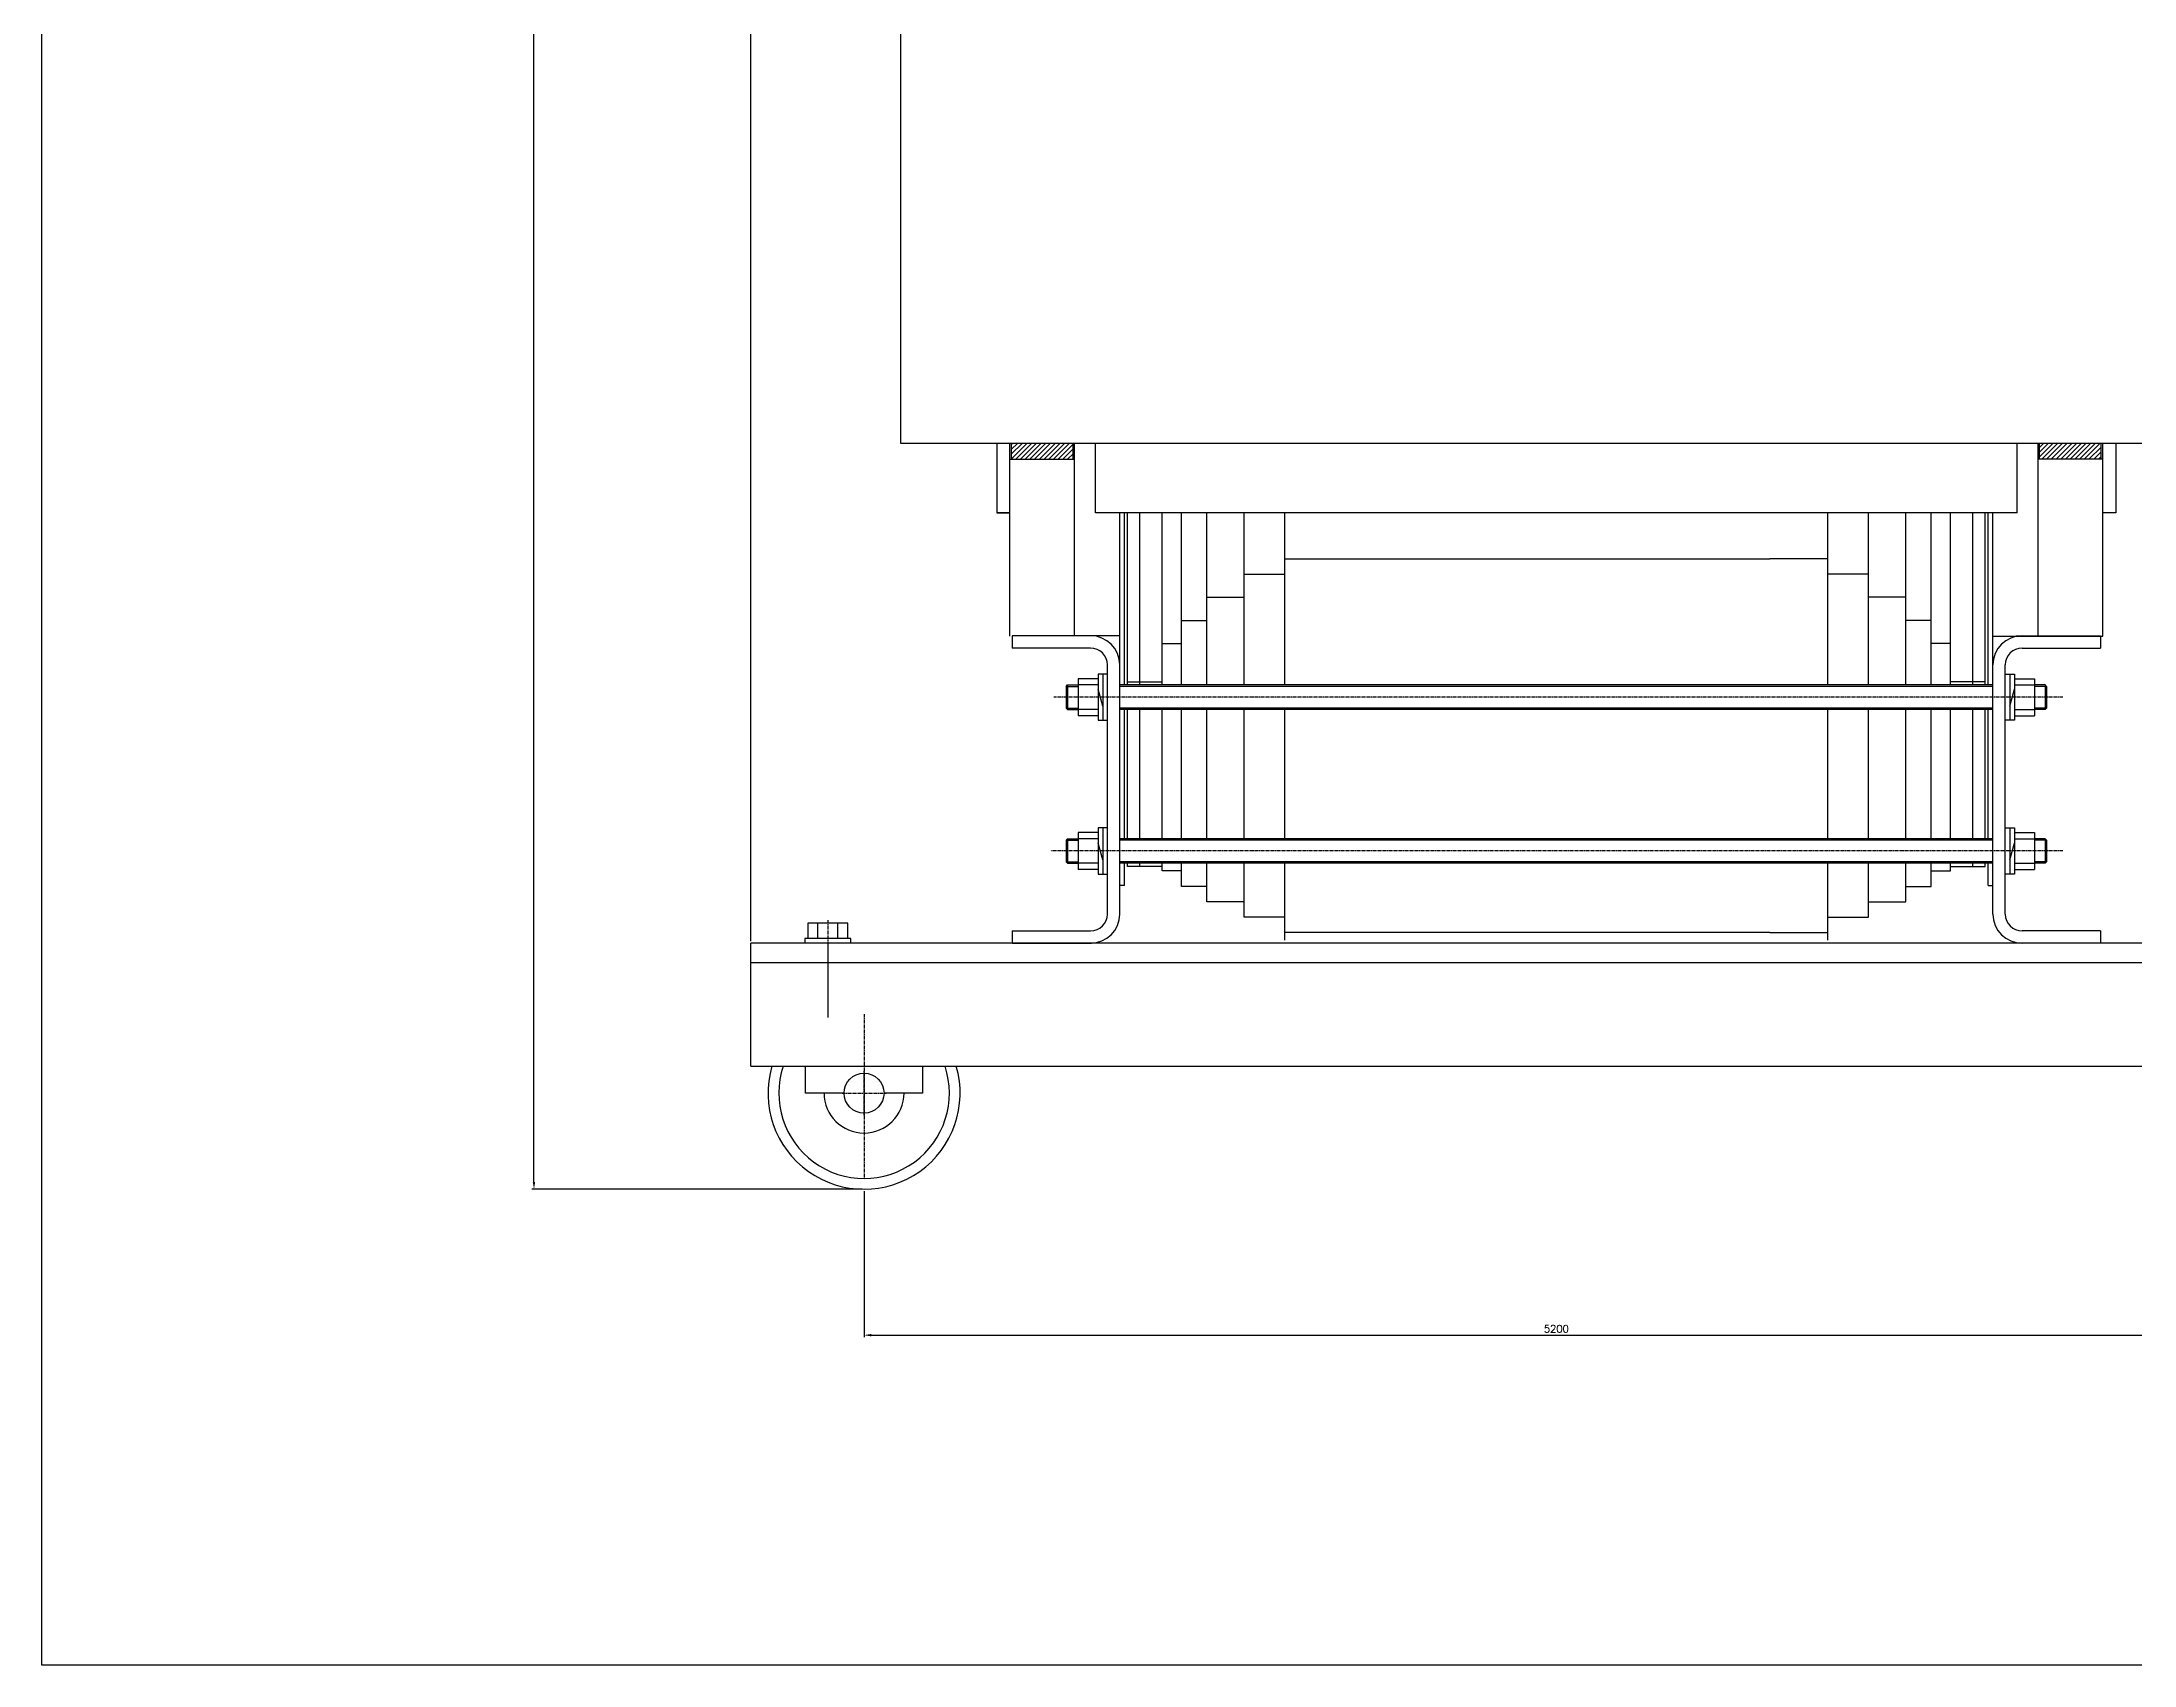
# Model space of a CAD drawing. Header units: millimetres. Extents: x 1341 to 37388, y -13954 to 1849.
# Drawn here: x 32658 to 33444, y -5621 to -5011 of the extents above; entities that cross this region are included whole.
import ezdxf

# ---------------------------------------------------------------- set-up
doc = ezdxf.new("R2010")
doc.units = ezdxf.units.MM
doc.linetypes.add('CENTER', pattern=[2, 1.25, -0.25, 0.25, -0.25])
doc.linetypes.add('DASHED', pattern=[0.2067, 0.1654, -0.0413])
for name, color, linetype in [('02', 3, 'DASHED'), ('03', 4, 'Continuous'), ('04', 5, 'CENTER'), ('05', 6, 'Continuous'), ('11', 1, 'Continuous')]:
    doc.layers.add(name, color=color, linetype=linetype)
doc.styles.add('ROMANS', font='romans.shx')
doc.styles.get("Standard").update_dxf_attribs({"font": 'arial.ttf'})
doc.dimstyles.new('ISO-25', dxfattribs={"dimtxt": 2.5, "dimasz": 2.5, "dimexe": 1.25, "dimexo": 0.625, "dimtad": 1, "dimtxsty": 'Standard', "dimcen": 2.5, "dimadec": 0, "dimazin": 0, "dimtfac": 1, "dimtmove": 0, "dimatfit": 3, "dimfxl": 1, "dimarcsym": 0})

# ---------------------------------------------------------------- blocks, each defined once
blk = doc.blocks.new('*D71')
at = {"layer": '03', "color": 2, "lineweight": -2, "transparency": 16777216}
for p, q in [((32935.18, -4132.24), (32842.26, -4132.24)), ((32843.01, -5439.49), (32843.01, -4134.99)), ((32966.24, -5442.24), (32842.26, -5442.24))]:
    blk.add_line(p, q, dxfattribs=at)
at = {"layer": '03', "color": 2, "transparency": 16777216}
for points in [[(32842.55, -4134.99), (32843.47, -4134.99), (32843.01, -4132.24)], [(32842.55, -5439.49), (32843.47, -5439.49), (32843.01, -5442.24)]]:
    blk.add_solid(points, dxfattribs=at)
at = {"layer": 'Defpoints', "color": 0, "transparency": 16777216}
for p in [(32843.01, -4132.24), (32935.93, -4132.24), (32966.99, -5442.24)]:
    blk.add_point(p, dxfattribs=at)
at = {"layer": '03', "color": 3, "transparency": 16777216, "insert": (32840.64, -4787.24), "char_height": 2.75, "attachment_point": 5, "rotation": 90, "style": 'ROMANS'}
blk.add_mtext('13100', dxfattribs=at)
blk = doc.blocks.new('*D72')
at = {"layer": '03', "color": 2, "lineweight": -2, "transparency": 16777216}
for p, q in [((32924.51, -5349.13), (32924.51, -4074.16)), ((32927.26, -4074.91), (33541.76, -4074.91)), ((33544.51, -4785.26), (33544.51, -4074.16))]:
    blk.add_line(p, q, dxfattribs=at)
at = {"layer": '03', "color": 2, "transparency": 16777216}
for points in [[(32927.26, -4074.45), (32927.26, -4075.37), (32924.51, -4074.91)], [(33541.76, -4074.45), (33541.76, -4075.37), (33544.51, -4074.91)]]:
    blk.add_solid(points, dxfattribs=at)
at = {"layer": 'Defpoints', "color": 0, "transparency": 16777216}
for p in [(33544.51, -4074.91), (33544.51, -4786.01), (32924.51, -5349.88)]:
    blk.add_point(p, dxfattribs=at)
at = {"layer": '03', "color": 3, "transparency": 16777216, "insert": (33234.51, -4072.53), "char_height": 2.75, "attachment_point": 5, "style": 'ROMANS'}
blk.add_mtext('6200', dxfattribs=at)
blk = doc.blocks.new('*D73')
at = {"layer": '03', "color": 2, "lineweight": -2, "transparency": 16777216}
for p, q in [((32966.99, -5442.99), (32966.99, -5497.79)), ((33486.99, -5442.99), (33486.99, -5497.79)), ((32969.74, -5497.04), (33484.24, -5497.04))]:
    blk.add_line(p, q, dxfattribs=at)
at = {"layer": '03', "color": 2, "transparency": 16777216}
for points in [[(32969.74, -5496.58), (32969.74, -5497.5), (32966.99, -5497.04)], [(33484.24, -5496.58), (33484.24, -5497.5), (33486.99, -5497.04)]]:
    blk.add_solid(points, dxfattribs=at)
at = {"layer": 'Defpoints', "color": 0, "transparency": 16777216}
for p in [(32966.99, -5442.24), (33486.99, -5442.24), (33486.99, -5497.04)]:
    blk.add_point(p, dxfattribs=at)
at = {"layer": '03', "color": 3, "transparency": 16777216, "insert": (33226.99, -5494.66), "char_height": 2.75, "attachment_point": 5, "style": 'ROMANS'}
blk.add_mtext('5200', dxfattribs=at)

msp = doc.modelspace()

# ---------------------------------------------------------------- hatches: boundary and pattern name
at = {"layer": '05'}
h = msp.add_hatch(dxfattribs=at)
h.set_pattern_fill('ANSI31', color=3, scale=10, style=0)
h.set_pattern_definition([(45, (35147.73, -6776.1635), (-0.8838835, 0.8838835), [])])
h.paths.add_polyline_path([(33022.42, -4374.7), (33045.51, -4374.7), (33045.51, -4368.81), (33022.42, -4368.81)])
h.paths.add_polyline_path([(33408.47, -4374.7), (33431.56, -4374.7), (33431.56, -4368.81), (33408.47, -4368.81)])
h.paths.add_polyline_path([(33045.51, -5162.27), (33022.42, -5162.27), (33022.42, -5168.15), (33045.51, -5168.15)])
h.paths.add_polyline_path([(33431.56, -5168.15), (33431.56, -5162.27), (33408.47, -5162.27), (33408.47, -5168.15)])

# ---------------------------------------------------------------- linework, layer by layer
at = {"layer": '02'}
msp.add_line((33529.46, -5357.21), (32924.51, -5357.21), dxfattribs=at)
at = {"layer": '03'}
for p, q in [((32980.8, -5162.27), (32980.8, -4374.7)), ((33490.5, -5162.27), (32980.8, -5162.27)), ((33016.88, -5162.27), (33016.88, -5188.24)), ((33021.77, -5234.54), (33021.77, -5162.27)), ((33046.02, -5234.43), (33046.02, -5162.27)), ((33053.85, -5188.24), (33053.85, -5162.27)), ((33400.13, -5188.24), (33400.13, -5162.27)), ((33407.96, -5234.54), (33407.96, -5162.27)), ((33432.21, -5234.54), (33432.21, -5162.27)), ((33437.1, -5162.27), (33437.1, -5188.24)), ((33021.77, -5168.15), (33046.02, -5168.15)), ((33432.21, -5168.15), (33407.96, -5168.15)), ((33021.77, -5188.24), (33016.88, -5188.24)), ((33016.88, -5188.24), (33021.77, -5188.24)), ((33400.13, -5188.24), (33053.85, -5188.24)), ((33063.02, -5328.23), (33063.02, -5188.24)), ((33064.85, -5252.9), (33064.85, -5188.24)), ((33389.13, -5252.9), (33389.13, -5188.24)), ((33390.96, -5328.23), (33390.96, -5188.24)), ((33437.1, -5188.24), (33432.21, -5188.24)), ((33063.02, -5234.43), (33022.61, -5234.43)), ((33022.61, -5234.43), (33022.61, -5239.04)), ((33052.05, -5239.04), (33022.61, -5239.04)), ((33390.96, -5234.54), (33432.21, -5234.54)), ((33401.93, -5234.43), (33431.37, -5234.43)), ((33401.93, -5239.04), (33431.37, -5239.04)), ((33431.37, -5234.43), (33431.37, -5239.04)), ((33054.94, -5248.86), (33054.94, -5266.18)), ((33058.4, -5248.86), (33054.94, -5248.86)), ((33056.67, -5248.86), (33056.67, -5266.18)), ((33058.4, -5338.91), (33058.4, -5245.39)), ((33058.4, -5266.18), (33058.4, -5248.86)), ((33063.02, -5338.91), (33063.02, -5245.39)), ((33390.96, -5338.91), (33390.96, -5245.39)), ((33395.58, -5338.91), (33395.58, -5245.39)), ((33395.58, -5266.18), (33395.58, -5248.86)), ((33395.58, -5248.86), (33399.04, -5248.86)), ((33397.31, -5248.86), (33397.31, -5266.18)), ((33399.04, -5248.86), (33399.04, -5266.18)), ((33042.85, -5253.48), (33043.43, -5252.9)), ((33042.85, -5253.48), (33042.85, -5261.56)), ((33042.85, -5253.48), (33047.43, -5253.48)), ((33043.43, -5252.9), (33043.43, -5262.13)), ((33043.43, -5252.9), (33047.43, -5252.9)), ((33047.43, -5250.59), (33047.43, -5264.44)), ((33054.94, -5250.59), (33047.43, -5250.59)), ((33054.94, -5252.9), (33047.43, -5252.9)), ((33056.71, -5260.81), (33054.94, -5254.54)), ((33390.96, -5252.9), (33063.02, -5252.9)), ((33390.96, -5253.48), (33063.02, -5253.48)), ((33397.27, -5260.81), (33399.04, -5254.54)), ((33399.04, -5250.59), (33406.54, -5250.59)), ((33399.04, -5252.9), (33406.54, -5252.9)), ((33406.54, -5250.59), (33406.54, -5264.44)), ((33410.55, -5252.9), (33406.54, -5252.9)), ((33411.13, -5253.48), (33406.54, -5253.48)), ((33411.13, -5253.48), (33410.55, -5252.9)), ((33410.55, -5252.9), (33410.55, -5262.13)), ((33411.13, -5253.48), (33411.13, -5261.56)), ((33042.85, -5261.56), (33043.43, -5262.13)), ((33042.85, -5261.56), (33047.43, -5261.56)), ((33043.43, -5262.13), (33047.43, -5262.13)), ((33054.94, -5262.13), (33047.43, -5262.13)), ((33054.94, -5264.44), (33047.43, -5264.44)), ((33390.96, -5261.56), (33063.02, -5261.56)), ((33390.96, -5262.13), (33063.02, -5262.13)), ((33064.85, -5310.63), (33064.85, -5262.13)), ((33389.13, -5310.63), (33389.13, -5262.13)), ((33399.04, -5262.13), (33406.54, -5262.13)), ((33399.04, -5264.44), (33406.54, -5264.44)), ((33411.13, -5261.56), (33406.54, -5261.56)), ((33410.55, -5262.13), (33406.54, -5262.13)), ((33411.13, -5261.56), (33410.55, -5262.13)), ((33054.94, -5266.18), (33058.4, -5266.18)), ((33399.04, -5266.18), (33395.58, -5266.18)), ((33395.58, -5295.04), (33395.58, -5277.72)), ((33042.85, -5311.2), (33043.43, -5310.63)), ((33042.85, -5311.2), (33042.85, -5319.28)), ((33042.85, -5311.2), (33047.43, -5311.2)), ((33043.43, -5310.63), (33043.43, -5319.86)), ((33043.43, -5310.63), (33047.43, -5310.63)), ((33054.94, -5308.32), (33047.43, -5308.32)), ((33047.43, -5308.32), (33047.43, -5322.17)), ((33054.94, -5310.63), (33047.43, -5310.63)), ((33054.94, -5306.58), (33054.94, -5323.9)), ((33058.4, -5306.58), (33054.94, -5306.58)), ((33056.67, -5306.58), (33056.67, -5323.9)), ((33058.4, -5323.9), (33058.4, -5306.58)), ((33390.96, -5310.63), (33063.02, -5310.63)), ((33390.96, -5311.2), (33063.02, -5311.2)), ((33395.58, -5306.58), (33399.04, -5306.58)), ((33395.58, -5323.9), (33395.58, -5306.58)), ((33397.31, -5306.58), (33397.31, -5323.9)), ((33399.04, -5306.58), (33399.04, -5323.9)), ((33399.04, -5308.32), (33406.54, -5308.32)), ((33399.04, -5310.63), (33406.54, -5310.63)), ((33406.54, -5308.32), (33406.54, -5322.17)), ((33410.55, -5310.63), (33406.54, -5310.63)), ((33411.13, -5311.2), (33406.54, -5311.2)), ((33410.55, -5310.63), (33410.55, -5319.86)), ((33411.13, -5311.2), (33410.55, -5310.63)), ((33411.13, -5311.2), (33411.13, -5319.28)), ((33042.85, -5319.28), (33043.43, -5319.86)), ((33042.85, -5319.28), (33047.43, -5319.28)), ((33043.43, -5319.86), (33047.43, -5319.86)), ((33054.94, -5319.86), (33047.43, -5319.86)), ((33056.71, -5318.54), (33054.94, -5312.26)), ((33390.96, -5319.28), (33063.02, -5319.28)), ((33390.96, -5319.86), (33063.02, -5319.86)), ((33064.85, -5328.23), (33064.85, -5319.86)), ((33389.13, -5328.23), (33389.13, -5319.86)), ((33397.27, -5318.54), (33399.04, -5312.26)), ((33399.04, -5319.86), (33406.54, -5319.86)), ((33411.13, -5319.28), (33406.54, -5319.28)), ((33410.55, -5319.86), (33406.54, -5319.86)), ((33411.13, -5319.28), (33410.55, -5319.86)), ((33054.94, -5322.17), (33047.43, -5322.17)), ((33054.94, -5323.9), (33058.4, -5323.9)), ((33399.04, -5323.9), (33395.58, -5323.9)), ((33399.04, -5322.17), (33406.54, -5322.17)), ((33064.85, -5328.23), (33063.02, -5328.23)), ((33389.13, -5328.23), (33390.96, -5328.23)), ((32960.88, -5342.38), (32945.87, -5342.38)), ((32945.87, -5342.38), (32945.87, -5348.15)), ((32949.63, -5348.15), (32949.63, -5342.38)), ((32957.13, -5348.15), (32957.13, -5342.38)), ((32960.88, -5348.15), (32960.88, -5342.38)), ((33529.46, -5349.88), (32924.51, -5349.88)), ((32924.51, -5396.06), (32924.51, -5349.88)), ((32962.04, -5348.15), (32944.72, -5348.15)), ((32944.72, -5348.15), (32944.72, -5349.88)), ((32962.04, -5349.88), (32944.72, -5349.88)), ((32953.38, -5349.88), (32953.38, -5377.72)), ((32962.04, -5349.88), (32962.04, -5348.15)), ((33022.61, -5345.26), (33052.05, -5345.26)), ((33022.61, -5345.26), (33022.61, -5349.88)), ((33022.61, -5349.88), (33052.45, -5349.88)), ((33431.37, -5349.88), (33401.72, -5349.88)), ((33431.37, -5345.26), (33401.93, -5345.26)), ((33431.37, -5345.26), (33431.37, -5349.88)), ((32924.51, -5396.06), (33529.46, -5396.06)), ((32945, -5406.16), (32945, -5396.06)), ((32988.98, -5396.06), (32988.98, -5406.16)), ((32959.49, -5406.16), (32945, -5406.16)), ((32988.98, -5406.16), (32974.49, -5406.16))]:
    msp.add_line(p, q, dxfattribs=at)
msp.add_lwpolyline([(32658.18, -3590.61), (37387.96, -3590.61), (37387.96, -5620.94), (32658.18, -5620.94)], close=True, dxfattribs=at)
msp.add_circle((32966.99, -5406.16), 7.5, dxfattribs=at)
for centre, radius, start, end in [((33052.05, -5245.39), 10.97, 0, 90), ((33052.05, -5245.39), 6.35, 0, 90), ((33401.93, -5245.39), 10.97, 90, 180), ((33401.93, -5245.39), 6.35, 90, 180), ((33052.05, -5338.91), 6.35, 270, 0), ((33052.05, -5338.91), 10.97, 270, 0), ((33401.93, -5338.91), 10.97, 180, 270), ((33401.93, -5338.91), 6.35, 180, 270), ((32966.99, -5406.16), 36.08, 163.7398, 16.2602), ((32966.99, -5406.16), 32.04, 161.62015, 18.37985), ((32966.99, -5406.16), 15.01, 180, 0)]:
    msp.add_arc(centre, radius, start, end, dxfattribs=at)
at = {"layer": '04'}
for p, q in [((33417.19, -5257.52), (33038.27, -5257.52)), ((33417.19, -5315.24), (33037.15, -5315.24)), ((32953.38, -5341.22), (32953.38, -5376.57)), ((32966.99, -5376.57), (32966.99, -5438.49)), ((32966.99, -5414.42), (32966.99, -5397.91)), ((32958.73, -5406.16), (32975.24, -5406.16))]:
    msp.add_line(p, q, dxfattribs=at)
at = {"layer": '05', "color": 3}
for p, q in [((33022.42, -5168.15), (33022.42, -5162.27)), ((33045.51, -5168.15), (33045.51, -5162.27)), ((33408.47, -5168.15), (33408.47, -5162.27)), ((33431.56, -5168.15), (33431.56, -5162.27))]:
    msp.add_line(p, q, dxfattribs=at)
at = {"layer": '11'}
for p, q in [((33065.91, -5252.9), (33065.91, -5188.24)), ((33070.56, -5252.9), (33070.56, -5188.24)), ((33078.95, -5252.9), (33078.95, -5188.24)), ((33086.15, -5252.9), (33086.15, -5188.24)), ((33095.78, -5252.9), (33095.78, -5188.24)), ((33109.69, -5252.9), (33109.69, -5188.24)), ((33124.97, -5252.9), (33124.97, -5188.24)), ((33329.01, -5252.9), (33329.01, -5188.24)), ((33344.29, -5252.9), (33344.29, -5188.24)), ((33358.2, -5252.9), (33358.2, -5188.24)), ((33367.83, -5252.9), (33367.83, -5188.24)), ((33375.03, -5252.9), (33375.03, -5188.24)), ((33383.42, -5252.9), (33383.42, -5188.24)), ((33388.07, -5252.9), (33388.07, -5188.24)), ((33124.97, -5205.56), (33307.21, -5205.56)), ((33329.01, -5205.56), (33307.21, -5205.56)), ((33109.69, -5211.33), (33124.97, -5211.33)), ((33344.29, -5211.33), (33329.01, -5211.33)), ((33095.78, -5219.99), (33109.69, -5219.99)), ((33358.2, -5219.99), (33344.29, -5219.99)), ((33086.15, -5228.65), (33095.78, -5228.65)), ((33367.83, -5228.65), (33358.2, -5228.65)), ((33078.95, -5237.31), (33086.15, -5237.31)), ((33375.03, -5237.31), (33367.83, -5237.31)), ((33065.91, -5251.74), (33078.95, -5251.74)), ((33388.07, -5251.74), (33375.03, -5251.74)), ((33065.91, -5310.63), (33065.91, -5262.13)), ((33070.56, -5310.63), (33070.56, -5262.13)), ((33078.95, -5310.63), (33078.95, -5262.13)), ((33086.15, -5310.63), (33086.15, -5262.13)), ((33095.78, -5310.63), (33095.78, -5262.13)), ((33109.69, -5310.63), (33109.69, -5262.13)), ((33124.97, -5310.63), (33124.97, -5262.13)), ((33329.01, -5310.63), (33329.01, -5262.13)), ((33344.29, -5310.63), (33344.29, -5262.13)), ((33358.2, -5310.63), (33358.2, -5262.13)), ((33367.83, -5310.63), (33367.83, -5262.13)), ((33375.03, -5310.63), (33375.03, -5262.13)), ((33383.42, -5310.63), (33383.42, -5262.13)), ((33388.07, -5310.63), (33388.07, -5262.13)), ((33065.91, -5321.02), (33065.91, -5319.86)), ((33070.56, -5321.02), (33070.56, -5319.86)), ((33078.95, -5322.75), (33078.95, -5319.86)), ((33086.15, -5328.52), (33086.15, -5319.86)), ((33095.78, -5334.29), (33095.78, -5319.86)), ((33109.69, -5340.07), (33109.69, -5319.86)), ((33124.97, -5348.73), (33124.97, -5319.86)), ((33329.01, -5348.73), (33329.01, -5319.86)), ((33344.29, -5340.07), (33344.29, -5319.86)), ((33358.2, -5334.29), (33358.2, -5319.86)), ((33367.83, -5328.52), (33367.83, -5319.86)), ((33375.03, -5322.75), (33375.03, -5319.86)), ((33383.42, -5321.02), (33383.42, -5319.86)), ((33388.07, -5321.02), (33388.07, -5319.86)), ((33078.95, -5321.02), (33065.91, -5321.02)), ((33086.15, -5322.75), (33078.95, -5322.75)), ((33367.83, -5322.75), (33375.03, -5322.75)), ((33375.03, -5321.02), (33388.07, -5321.02)), ((33095.78, -5328.52), (33086.15, -5328.52)), ((33109.69, -5334.29), (33095.78, -5334.29)), ((33344.29, -5334.29), (33358.2, -5334.29)), ((33358.2, -5328.52), (33367.83, -5328.52)), ((33124.97, -5340.07), (33109.69, -5340.07)), ((33329.01, -5340.07), (33344.29, -5340.07)), ((33307.21, -5345.84), (33124.97, -5345.84)), ((33307.21, -5345.84), (33329.01, -5345.84))]:
    msp.add_line(p, q, dxfattribs=at)

# ---------------------------------------------------------------- dimensions: what is measured, and where the dimension line sits
at = {"layer": '03'}
for base, p1, p2, picture, middle in [((33544.51, -4074.91), (32924.51, -5349.88), (33544.51, -4786.01), '*D72', (33234.51, -4072.53)), ((33486.99, -5497.04), (32966.99, -5442.24), (33486.99, -5442.24), '*D73', (33226.99, -5494.66))]:
    dim = msp.add_linear_dim(base=base, p1=p1, p2=p2, dimstyle='ISO-25', override={"dimtxt": 2.75, "dimasz": 2.75, "dimexe": 0.75, "dimexo": 0.75, "dimgap": 1, "dimdec": 0, "dimlfac": 10, "dimtxsty": 'ROMANS', "dimclrd": 2, "dimclre": 2, "dimclrt": 3, "dimtdec": 0, "dimtix": 1, "dimtvp": 0.7}, dxfattribs=at)
    dim.commit()
    dim.dimension.update_dxf_attribs({"geometry": picture, "text_midpoint": middle})
dim = msp.add_linear_dim(base=(32843.01, -4132.24), p1=(32966.99, -5442.24), p2=(32935.93, -4132.24), angle=90, dimstyle='ISO-25', override={"dimtxt": 2.75, "dimasz": 2.75, "dimexe": 0.75, "dimexo": 0.75, "dimgap": 1, "dimdec": 0, "dimlfac": 10, "dimtxsty": 'ROMANS', "dimclrd": 2, "dimclre": 2, "dimclrt": 3, "dimtdec": 0, "dimtix": 1, "dimtvp": 0.7}, dxfattribs=at)
dim.commit()
dim.dimension.update_dxf_attribs({"geometry": '*D71', "text_midpoint": (32840.64, -4787.24)})

doc.saveas('drawing.dxf')
